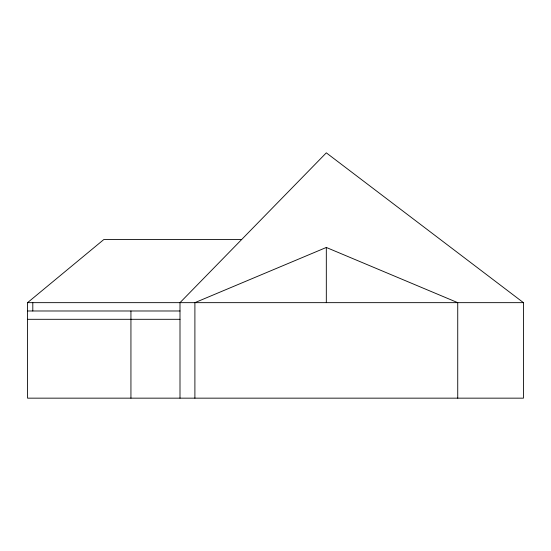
<?xml version="1.0" encoding="UTF-8"?>
<svg xmlns="http://www.w3.org/2000/svg" width="551" height="551" viewBox="0 0 551 551"><rect width="100%" height="100%" fill="white"/><g stroke="black" fill="none" stroke-linecap="round" stroke-linejoin="round"><path stroke-width="0.83" d="M179.998 398.159L179.998 302.657L326.316 152.841L523.45 302.657L523.45 398.159L27.55 398.159L27.55 302.657L103.774 239.575L241.607 239.575M457.736 398.159L457.736 302.657L326.316 247.461L194.896 302.657L194.896 398.159M27.55 302.657L523.45 302.657M27.55 310.984L179.998 310.984M27.55 319.305L179.998 319.305M326.316 247.461L326.316 302.657M130.938 310.984L130.938 398.159M32.805 302.657L32.805 310.984"/></g></svg>
